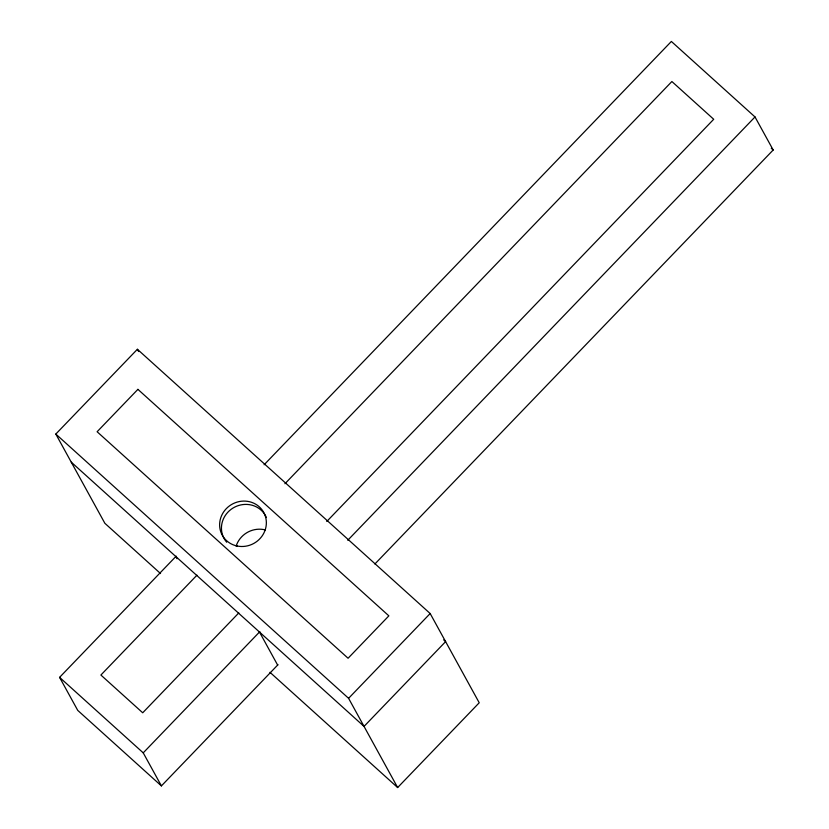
<?xml version="1.0" encoding="UTF-8"?>
<svg xmlns="http://www.w3.org/2000/svg" width="829" height="829" viewBox="0 0 829 829"><rect width="100%" height="100%" fill="white"/><g stroke="black" fill="none" stroke-linecap="round" stroke-linejoin="round"><path stroke-width="1.24" d="M160.546 573.554L104.868 523.296L55.812 434.064L137.386 349.278L430.168 613.533L479.224 702.764L397.651 787.55L269.974 672.319M278.016 664.692L161.406 785.902L77.75 710.401L59.584 677.355L176.194 556.145M264.109 464.768L671.366 41.45L755.012 116.951L773.188 149.997L374.895 563.989M196.95 575.181L100.889 675.034L142.712 712.785L238.783 612.932M284.938 483.732L671.884 81.522L713.707 119.272L326.761 521.482M161.406 785.902L143.23 752.856L259.85 631.646M347.755 540.27L755.012 116.951M397.651 787.55L348.594 698.319L430.168 613.533M771.26 148.267L773.188 149.997M443.691 639.884L445.608 641.625L364.035 726.411L71.263 462.157M55.812 434.064L348.594 698.319M59.584 677.355L143.23 752.856M137.386 349.278L138.619 351.527M259.477 632.03L277.642 665.086M175.821 556.528L177.033 558.736M226.69 542.228A23.647 22.414 -28.8 0 1 232.866 508.125A23.647 22.414 -28.8 0 1 266.43 517.555M236.12 546.135A23.647 22.414 -28.8 0 1 265.373 529.928M137.904 389.35L97.117 431.743L348.076 658.247L388.863 615.854L137.904 389.35M237.229 546.031A23.647 22.414 -28.8 0 0 265.487 516.664A23.647 22.414 -28.8 0 0 226.255 508.695A23.647 22.414 -28.8 0 0 237.229 546.031"/></g></svg>
